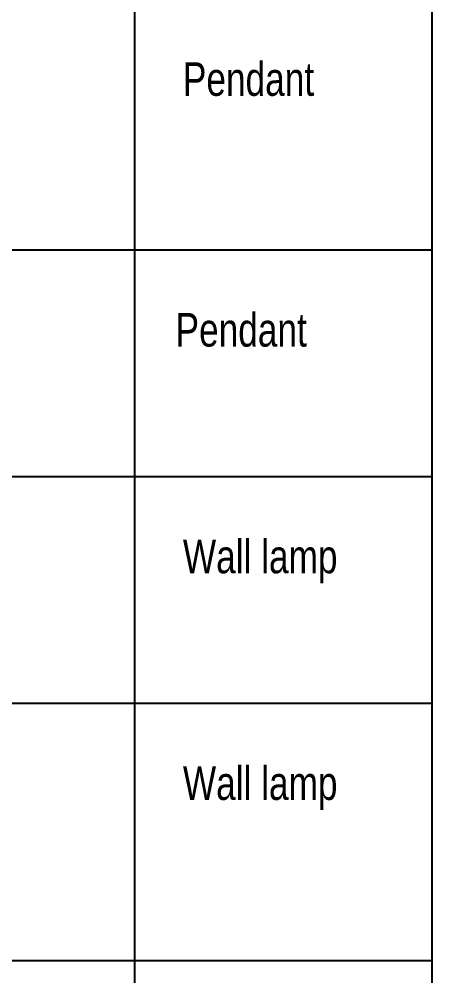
# Model space of a CAD drawing. Header units: inches. Extents: x 193287 to 241687, y 437648 to 550079.
# Drawn here: x 235091 to 235705, y 461189 to 462613 of the extents above; entities that cross this region are included whole.
import ezdxf

# ---------------------------------------------------------------- set-up
doc = ezdxf.new("R2010")
doc.units = ezdxf.units.IN
doc.header["$MEASUREMENT"] = 0
for name, color, linetype in [('CQ SPOT DETAIL DIMENSION', 9, 'Continuous'), ('CQ text label', 3, 'Continuous'), ('CQ-legend tex box', 3, 'Continuous')]:
    doc.layers.add(name, color=color, linetype=linetype)
doc.styles.add('DIM 50', font='romans.shx', dxfattribs={"width": 0.75, "height": 100})

# ---------------------------------------------------------------- blocks, each defined once
blk = doc.blocks.new('SMDS')
at = {"layer": 'CQ-legend tex box'}
for p, q in [((385654.9, 476464.2), (385654.9, 472716.6)), ((384632.8, 476073.4), (386097.2, 476073.4)), ((384632.8, 475736), (386097.2, 475736)), ((384632.8, 475398.6), (386097.2, 475398.6)), ((384632.8, 475015.4), (386097.2, 475015.4))]:
    blk.add_line(p, q, dxfattribs=at)
blk.add_lwpolyline([(384632.9, 472716.6), (384632.9, 480364.1), (386097.2, 480364.1), (386097.2, 472716.6)], dxfattribs=at)
at = {"layer": 'CQ text label', "ltscale": 1000, "char_height": 50, "width": 1430.82, "attachment_point": 1, "style": 'DIM 50'}
for s, insert in [('{\\fArial|b0|i0|c0|p34;Pendant}', (385727, 476352.5)), ('{\\fArial|b0|i0|c0|p34;Pendant}', (385716.1, 475979.2)), ('{\\fArial|b0|i0|c0|p34;Wall lamp}', (385727, 475641.8)), ('{\\fArial|b0|i0|c0|p34;Wall lamp}', (385727, 475304.4))]:
    blk.add_mtext(s, dxfattribs=dict(at, insert=insert))

msp = doc.modelspace()

# ---------------------------------------------------------------- block references
at = {"layer": 'CQ SPOT DETAIL DIMENSION'}
msp.add_blockref('SMDS', (-150392.368, -13803.482), dxfattribs=at)

doc.saveas('drawing.dxf')
